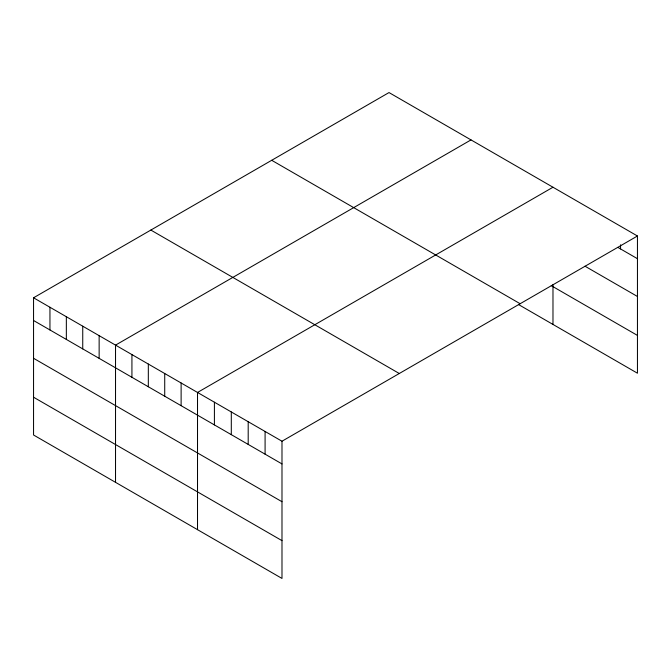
<?xml version="1.0" encoding="UTF-8"?>
<svg xmlns="http://www.w3.org/2000/svg" width="671" height="671" viewBox="0 0 671 671"><rect width="100%" height="100%" fill="white"/><g stroke="black" fill="none" stroke-linecap="round" stroke-linejoin="round"><path stroke-width="1.01" d="M33.55 297.79L281.988 441.224L281.988 578.436L33.55 435.001L33.55 297.79L389.012 92.564L637.45 235.999L637.45 373.21L518.465 304.508M471 139.904L115.529 345.129L115.529 482.332M552.979 187.234L197.517 392.46L197.517 529.662M281.988 441.224L637.45 235.999M617.89 247.406L637.45 258.696M584.995 266.202L637.45 296.481M551.26 285.653L637.45 335.416M271.713 160.294L520.142 303.728M150.858 230.069L399.287 373.504M33.55 320.495L281.988 463.921M33.55 358.28L281.988 501.715M33.55 397.215L281.988 540.641M620.558 244.814L620.558 248.941M552.979 284.605L552.979 324.437M265.087 431.47L265.087 454.166M248.195 421.715L248.195 444.42M231.302 411.969L231.302 434.665M214.41 402.214L214.41 424.911M181.12 382.99L181.12 405.687M164.722 373.529L164.722 396.225M148.325 364.059L148.325 386.756M131.927 354.59L131.927 377.295M99.14 335.659L99.14 358.356M82.743 326.19L82.743 348.895M66.345 316.729L66.345 339.425M49.948 307.259L49.948 329.956"/></g></svg>
